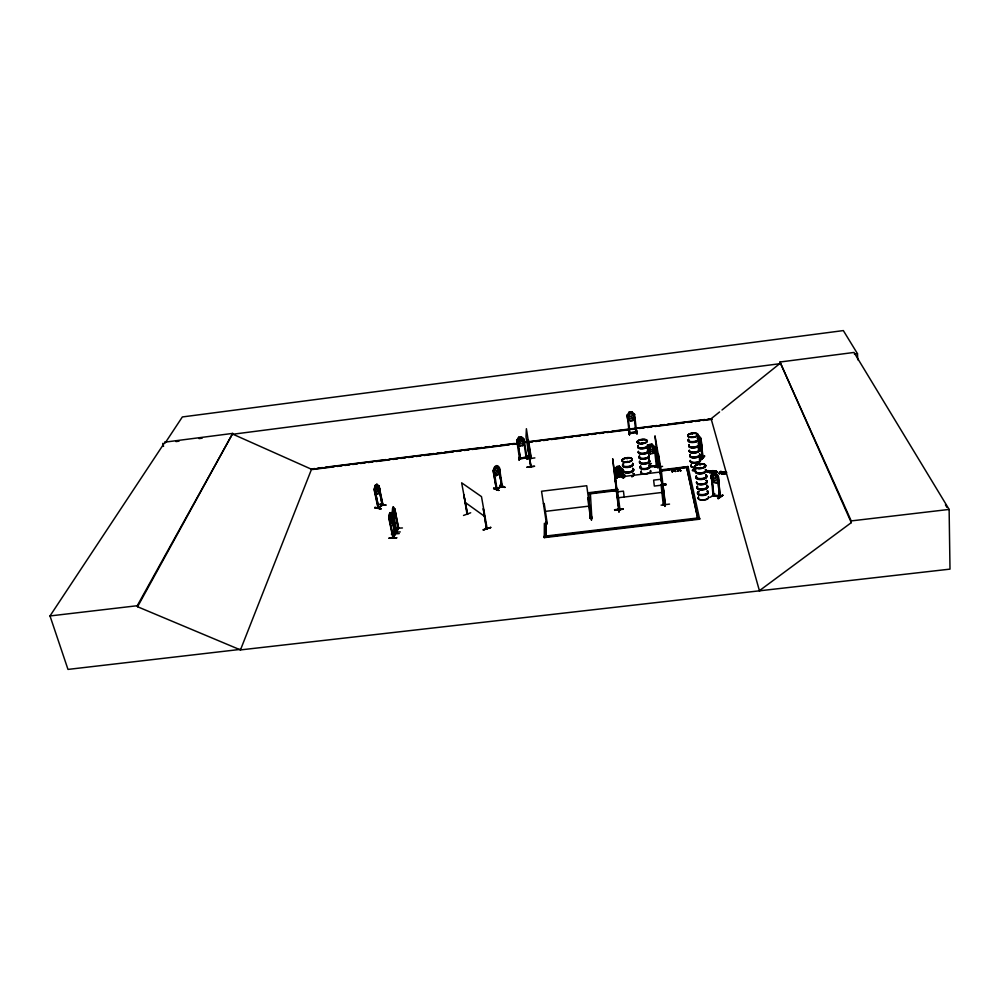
<?xml version="1.0" encoding="UTF-8"?>
<svg xmlns="http://www.w3.org/2000/svg" width="1000" height="1000" viewBox="0 0 1000 1000"><rect width="100%" height="100%" fill="white"/><g stroke="black" fill="none" stroke-linecap="round" stroke-linejoin="round"><path stroke-width="1.5" d="M543.438 503.575L544.2 503.475L547.275 523.688L546.462 523.775L541.55 491.25L586.737 485.737L591.25 518.4L591.038 517.5L590.325 517.975M530.7 466.737L526.013 436.7L526.388 428.713L531.013 458.55L530.85 457.887M531 466.55L528.062 447.95M531.35 458.475L528.4 439.963M545.988 523.125L545.95 536.663L546.087 523.75L544.362 523.325L544.288 537.625L699.638 519.188L699.412 517.788L544.2 536.225L544.3 536.85M527.388 458.837L534.888 457.9M524.55 442.413L522.587 445.675L520.037 446L517.15 443.375M389.4 517.762L393.462 537.487M524.1 439.538L521.2 436.863L518.65 437.225L516.725 440.45M522.587 445.675C525.812 443.15 524.963 438.375 521.2 436.863M388.837 518.275L390.037 512.688L391.325 514.513L389.95 512.587L388.837 518.275L392.912 537.875L395.1 534.05M391.863 521.888C390.6 526.625 392.975 513.038 391.125 514.862M395.225 516.225L394.775 508.787L398.5 528.6M394.475 517.413L395.312 516.225L395.412 511.875M526.85 457.212L519.475 458.137L526.95 457.188M527.013 459.338L527.2 456.213M527.5 456.188L527.438 459.263M520.037 446L517.075 443.375M526.225 457.962L523.413 439.387M518.65 437.188L518.275 442.525L520.2 444.05L521.85 443.837L523.2 441.887L521.175 436.975M502.488 486.575C499.325 486.825 495.95 491.075 496.812 488.4M394.875 511.8L394.288 515.275L392.938 511.938L393.4 506.925M470.688 512.775L463.512 515.45M517.35 440.175L520.4 458.575M519.263 457.225L519.1 460.337L519.225 457.275M528.938 455.45L529.275 447.25M496.975 488.488L496.138 488.725L497.038 489.175L493.913 470.062M374.963 507.425L381.175 508.8L374.975 507.413M375 507.775L381.112 508.775L374.8 507.938M496.213 466.337L495.325 469.538L496.4 471.737L497.55 469.925L496.163 466.312M700.175 468.363L701.188 467.675M700.775 467.55C698.838 467.962 702.837 467.85 700.588 468.05M699.675 464.787L700.325 464.588L699.6 464.275M700.5 468.275L700.5 467.612M699.6 464.363L700.2 464.375M693.65 436.688L692.975 436.9M692.487 433.988L692.613 433.862M665.487 504.55L662.837 484.1L665.788 484.05L661.525 484.6M665.062 504.312L661.5 472.013L658.275 453.65L664.212 504.712L664.112 503.862L663.188 504.1M661.462 484.2L661.85 485.838L662.15 484.775M661.737 484.8L665.8 484.1M616.225 477.537L615.363 469.875L614.412 470.075M713.637 495.838L711.637 475.363L713.9 495.712L712.875 494.95M647.95 447.788L650.1 467.15L649.463 467.262M701.388 448.837L702.2 457.863L700.15 438.35L701.1 445.863M501.637 486.788L499.087 467.575C496.85 462.625 492.325 468.363 494.7 472.287L496.35 473.45L497.675 472.812L498.7 470.4L496.775 465.6L499.325 467.65L499.888 470.613L498.312 474.575L496.25 475.55L493.7 473.512L496.325 475.487M398.725 528.25L394.7 508.787M398.363 528.25L396.188 532.075L396.587 530.988M393.088 537.537L392.9 536.812M493.8 488.137L498.787 490.4L493.837 488.088M498.725 490.363L493.575 488.587L498.787 490.4M642.113 443.575C644.587 442.738 640.588 443.263 642.163 442.887M642.562 443.075L641.888 443.025M642.312 440.2L641.888 440.3M626.675 461.725L627.938 461.875M628.175 461.788L626.8 461.637M630.125 412.438L629.775 416.325L631.525 417.25L632.075 414.725L630.938 412.337L630.112 412.413M627.425 458.413L626.55 458.575L627.288 458.3M627.587 461.35L626.712 462.05M713.938 473.325L713.562 477.362L715.263 478.913L715.825 476.388L713.988 473.288M389.062 538.075L396.962 537.75L388.975 538.288M392.425 532.212L400.262 531.912M378.375 508.263L374.3 489.462L375.275 485.35M378.65 486.175L382.262 505.225L378.375 486.413L379.025 486.15L383.013 504.913L378.05 508.25L374.075 489.425L375.312 485.412L376.912 484.212L379.15 486.087L379.775 489.075L378.8 493.2L377.1 494.338M709.338 472.225L709.625 471.1L707.425 472.013L710.15 470.812L709.837 472.675L711.862 471L709.837 472.675M709.375 472.625L709.663 471.5M709.85 471.938L710.15 470.812M662.225 485.763L661.812 483.875M617.163 469.575L616.512 475.15L618.538 476.788L620.325 476.562L621.85 474.5L619.837 469.237L617.112 469.5L614.788 472.987L617.938 476.025L620.7 475.675L623.025 472.188L619.875 469.15L617.112 469.5M546.312 521.425L545.975 525.65L546.35 521.388M396.188 532.075L392.425 512.212L394.562 517.513L395.312 516.225M649.325 444.6L648.688 450.2L650.65 451.8L652.387 451.575L653.913 449.525L652.025 444.25L649.325 444.6L647.8 446.912M714 471.2C715.55 470.863 710.013 475.262 712.45 478.137L714.237 480.363L715.837 480.662L717.237 479.025L715.6 473.075L718.35 476.775L720.15 497.125M699.038 440.775L698.4 440.575M629.038 432.062L629.438 434.65M616.312 487.938L616.55 490.275M618.5 508.25L618.925 511.975M619.288 511.538L618.888 507.8L618.962 511.912M618.987 509.55L616.337 489.162M494.775 466.5L493.188 470.475L496.463 489.475L493.1 470.4L493.85 470.238M240.8 649.35L67.987 669.412L50 615.95L164.95 442.137L232.738 433.4L137.262 605.725L137.562 606.737L240.463 649.912L311.65 468.938L314.738 468.55M707.425 472.013L708 470.575L708.05 472.137L710.188 471.213M707.475 472.413L708 470.575M240.463 649.912L950 569.125L949.125 509.425L854.013 352.45L779.975 362.013L851.3 522.638L759.412 590.688M382.238 505.213L382.95 504.913M382.1 504.538L382.488 504.525M708.05 472.137L708.512 470.625M137.562 606.737L232.738 433.4M399.263 533.6L391.35 534.075M402.438 527.962L394.675 528.3M392.425 512.212L396.488 532.062L398.65 528.263M398.375 527.875L398.162 528.663L393.325 507.038M394.762 533.938L393.312 536.962M396.362 531.15L398.062 528.162M392.75 537.212L395.037 533.925M398.338 528.15L396.388 531.35M652.513 448.75L651.75 450.05L649.9 449.075L650.288 445L651.162 444.888L652.35 447.4M392.713 511.95L396.737 531.638M394.55 509.212L393.312 506.938M389.875 513.513L390.712 519.188L389.787 513.525M393.237 507.85L394.075 513.475L393.162 507.85M392.675 508.263L393.413 507.025M698.238 443.963L698.8 441.512L697.7 438.85M698.525 447.725L698.9 445.2M630.275 420.85L632.8 420.5L634.963 417.3L632.8 420.525L630.275 420.85L627.425 418.225L627.062 415.3L629.212 412.062L631.75 411.737L634.6 414.35L633.775 414.25L635.938 432.788L636.675 431.925M614.412 470.112L616.737 466.6L619.513 466.262L622.638 469.1M623.038 472.225L620.65 475.6L617.938 476.025M621.775 477.35L623.3 475.087M647.862 446.962L649.375 444.675L652 444.375M621.838 477.413L623.4 475.112M655.4 450.087C654.475 454.188 649.375 455.337 647.375 451.087M655.387 450.05L653.088 453.488L652.038 444.288L655.05 447.025L654.212 447L656.425 466.388L657.225 466.262L654.963 447.025M700.1 464.525L700.025 464.237M692.175 433.888L692.25 433.512M699.175 444.513L701.312 441.688L698.475 438.525M699.4 447.525L701.5 444.762M701.888 448.525L699.712 451.362M711.287 478.65C718.512 487.525 709.338 478.562 710.987 475.412C717.987 470.087 709.338 475 714.125 471.65L714.463 470.85M718.575 479.975L716.462 482.825L713.988 482.362L716.513 482.788M642.113 443.2L642.738 443.175M641.988 443.275L642.613 442.938M627.375 458.512L627.087 458.263M395.238 534.388L391.475 517.888M716.688 472.575L714.1 473.15L715.888 470.85L715.775 472L717.412 471.8L715.95 473.35L716.85 471.863L715.588 472.188M698.512 442.525L699.912 440.863L698.275 435.3L701.012 438.612L702.987 457.788L699.362 457.425M698.812 445.588L700.212 443.925L699.987 441.625L697.425 435.737M699.1 449.35L700.487 447.7C693.938 432.212 708.1 454.787 698.787 442.275M713.275 472.075L713.875 472.475M501.625 486.05L502.375 485.863L501.763 486.15M726.562 472.212C727.412 472.2 720.55 471.775 725.7 473.688C722.175 474.938 722.725 473.3 724.737 473.088M721.762 474L723.462 471.775L721.587 473.162L721.762 474L720.863 471.763L719.4 473.738L718.863 473.275L720.612 471.463L721.363 471.538L721.625 473.562M723.462 471.775L721.162 473.938M722.475 473.963L722.775 473.25M718.9 473.688L720.612 471.463M719.4 473.738L720.863 471.763M374.738 489.15L378.762 507.962L374.75 488.9M382.163 504.5L382.788 504.275M715.95 473.35L717.45 472.2L715.775 472M382.362 504.775L377.863 507.6L378.387 507.225M714.1 473.15L716.388 470.913M660.438 472L615.1 477.55L619.188 510.125L619.925 509.862M713.962 470.8L713.625 471.587L712.5 470.812L713.4 471.375L712.575 472.488L715.6 473.075L718.413 476.662L720.225 497.1L713.025 495.7M712.738 470.575L712.862 471.512L711.038 472.812L712.312 471.05L713.587 471.188M711.038 472.812L712.312 471.05M711.538 472.863L712.812 471.1M713.4 471.375L713.3 470.637M396.55 532.013L396.637 531.138M657.125 465.575L649.388 466.55M591.213 517.675L590.475 517.762M695.487 470.513C690.413 471.688 694.05 469.55 695.45 468.663M692.438 470.625L692.725 469.925M702.625 457.238L699.2 457.038M701.388 459.462L704.587 455.863M701.688 459.5L704.663 456.188M702.087 457.15L702.837 457.088M617.125 489.712L616.875 488.837L617.6 488.938M702.712 457.912L701.038 438.525L698.238 435.337M635.938 432L629.3 432.812L629.312 433.612L627.163 415.213L627.837 415.138L627.062 415.3M677.425 471.25L678.587 470.2L677.062 469.075L678.55 469.8L677.425 471.25L680.362 468.675L679.25 470.1L680.775 470.838L679.212 469.7M674.587 469.787L672.2 471.887L675.15 469.312L674.038 470.737L675.55 471.475L674 470.337M677.375 470.838L678.9 469.938M679.25 470.1L680.4 469.075M672.163 471.475L673.337 470.438L671.862 469.712L673.375 470.838L672.2 471.887M674.038 470.737L675.2 469.712M487 528L486.35 527.987M486.488 528.575L483.263 508.587L486.438 528.5M708.025 419.125L711.112 418.738L719.587 411.938M722 410L780.075 363.387M695.45 470.112L692.4 470.225M719.575 496.1C704.163 495.163 723.3 494.562 719.412 496.95M719.45 496.987L717.75 476.538L718.413 476.662M718.088 498.4C718.625 496.238 723.85 495.35 722.475 494.862M722.55 495.188L718.15 498.75L722.875 495.3M722.613 495.25L718.05 498.387M467.05 514.288L467.312 513.825M467.438 514.175L461.65 482.825L481.488 496.625L487.15 528.663M710.387 497.275L714.862 493.75M713.112 472.75L715.55 473.113L713.462 472.887M711.75 475.588L710.987 475.412M711.087 475.462L711.9 475.462M701.35 468.225L700.788 467.725M379.9 504.275L386.175 505.125L380.075 504.15M377.925 507.525L378.263 507.287M663.45 504.837L663.925 503.862M378.375 486.413L379.15 486.087M375.913 485.438C377.488 484.4 378.088 489.05 377.5 490.112L376.225 489.675L375.85 485.425M590.575 518.5L587.688 498.212L588.45 498.125L587.7 498.338M649.362 466.388L657.125 465.45M650 466.337L650.163 467.025M546.438 523.625C548.775 524.087 545.413 522.125 547.288 523.125M694.912 470.5L692.775 470.337M711.9 471.4L709.887 472.35L711.862 471M649.038 465.062L651.438 463.512M636.587 432.05L629.263 432.962M629.475 433.612L636.763 432.688L634.5 414.288M627.712 415.037L630.112 433.4M526.962 457.088L527.038 457.875L519.738 458.65M708.012 471.737L709.737 470.763M618.538 508.537L619.3 510.125M501.562 486.312L496.85 488.587L501.725 486.388M504.85 487.463L499.888 485.175L504.787 487.075M500.25 485.375L504.9 487.375M496.3 475.575L498.263 474.513M498.688 467.675L501.85 486.875L501.737 486.188M501.962 486.825L498.537 467.837L499.263 467.638M483.3 529.8L490.85 527.487L483.263 529.738M483.338 530.075L490.675 527.337M394.95 533.35L395.138 534.438L391.05 514.538M467.038 514.325L463.812 494.762L467.663 514.4M713.025 494.825L713.838 494.963M695.163 452.512L694.25 452.675M644.65 458.75L644.112 458.85M713.213 495.562L720.337 496.938M656.4 465.5L656.45 466.362M636.587 432.575L636.575 431.925M382.738 504.875L378.812 486.112M696.562 481.812A5.362 2.288 -5.5 0 0 702.362 484.012L702.475 484.113M516.6 440.475L524.175 439.5M175.963 441.575L179.037 441.175M199.062 438.6L202.138 438.2M780.2 363.675L232.95 434.225L311.512 469.263L517.562 443.375M854.388 354.113L857.487 353.713L857.75 359.787M647.15 448.013L647.712 447.738M633.8 414.513L634.513 414.387M317.838 468.162L322.488 467.575M325.575 467.188L385.962 459.6M389.062 459.212L433.963 453.562M437.062 453.175L441.7 452.587M444.8 452.2L481.962 447.537M485.062 447.15L489.7 446.562M492.8 446.175L497.45 445.588M500.538 445.2L514.475 443.45M523.763 442.275L608.925 431.575M612.025 431.188L656.925 425.55M660.025 425.163L664.663 424.575M667.763 424.188L704.925 419.513M523.75 442.6L711.2 419.05M312.312 469.538L334.025 466.812M337.125 466.425L341.775 465.838M344.875 465.45L349.525 464.862M352.625 464.475L357.275 463.888M360.375 463.5L365.025 462.912M368.125 462.525L372.775 461.938M375.875 461.55L389.825 459.8M392.925 459.412L397.575 458.825M400.675 458.438L405.325 457.85M408.438 457.463L413.088 456.875M416.188 456.488L420.838 455.9M423.938 455.513L453.387 451.812M456.488 451.425L461.138 450.838M464.237 450.45L468.888 449.875M471.987 449.475L509.2 444.8M512.3 444.412L516.95 443.837M527.8 442.475L532.45 441.887M535.55 441.5L540.2 440.913M543.3 440.525L547.95 439.938M551.05 439.55L565 437.8M568.1 437.413L572.75 436.825M575.85 436.438L580.5 435.85M583.6 435.462L588.25 434.875M591.35 434.487L596.013 433.9M599.113 433.512L603.763 432.925M606.862 432.537L628.562 429.812M631.663 429.425L636.312 428.837M639.412 428.45L644.062 427.863M647.163 427.475L651.812 426.887M654.912 426.5L684.362 422.8M687.475 422.413L692.125 421.825M695.225 421.438L699.875 420.85M702.975 420.462L712.275 419.3M629.5 435.025L629.05 431.737L629.45 434.65M656.587 447.638L658.55 467.275L654.975 435.85L658.012 453.125L661.125 481M657.013 464.513L657.562 467.725M659.912 465.737L660.738 473.05M649.362 467.125L657.062 466.3L657.013 465.45M654.638 467.3L662.588 466.388M618.175 489.787L612.75 490.438L617.05 490.375M663.275 504.837L661.062 484.5L661.85 484.6M661.775 485.087L666.038 484.525L661.912 485.812M661.862 485.337L666.062 484.837M619.513 466.3L616.737 466.637L615.85 469.963L616.138 472.3L618.175 473.938L619.963 473.725L621.5 471.65L619.487 466.388M621.788 469.075L622.525 468.988L621.725 468.963L622.938 478.25M618.987 469.762L618.088 469.862L617.562 472.638L618.763 475.125L620.413 473.688L618.987 469.8M671.8 469.15L661.425 470.425L688.213 467.188L661.538 471.062L661.35 469.825L688.062 466.55L699.638 519.188M674.775 468.787L688.062 466.55M671.9 470.112L675.5 471.075M677.1 469.475L680.725 470.438M673.725 470.975L675.55 471.475M678.938 470.337L680.775 470.838M661.2 479.212L653.637 480.125L654.325 486.062L661.862 485.15M614.587 509.787L622.962 508.75M623.025 509.3L614.575 509.725M663.337 504.7L664.075 504.588M661.1 505.163L669.525 504.1M590.475 518.362L591.325 518.25L590.1 517.638L591.825 518.075L590.188 518.263L588.7 492.713L615.725 489.425L615.875 490.712L588.825 494L588.7 492.713M588.737 493.387L615.8 490.037M617.575 491.838L623.438 491.138L624.175 497.013M617.7 497.812L662.725 492.362M544.65 511.463L589.55 506.062M699.575 518.55L544.188 536.987L544.288 537.625M779.975 362.013L851.213 520.913L949.125 509.425M50 615.95L137.262 605.725M700.788 467.837L700.138 467.925M619.825 509.137L620.112 510.012M615.2 469.762L614.513 469.963L617.062 490.725M392.562 508.2L392.225 512.562M389.95 512.688L391.525 517.475L390.938 521L390.05 519.987L389.275 513.875M391.125 523.15L389.725 521.413L391.213 523.237M486.788 528.787L486.575 527.688M620.013 509.888L617.438 489.8L612.8 490.763M546.55 523.75L546.5 522.837M642.562 442.95L643.238 443.162M695.487 469.062L693.637 469.438L694.412 470.087M700.188 438.6L701.038 438.525M697.138 440.825L698.637 439.787L698.5 438.438M699.25 457.537L702.8 457.912M720.65 471.863L721.363 471.538M726.237 472.488C721.213 471.125 727.25 475.538 722.438 473.55M714.125 471.65L715.013 471.337M713.938 471.838L714.825 471.538M722.775 473.663C727.775 474.8 722.262 471.262 726.6 472.612M376.85 484.2L378.775 488.95L377.05 492.212L375.613 491.175L375.2 485.337M379.775 489.075L378.725 493.188L377.163 494.35L374.975 492.425M695.575 468.913L694.125 469.162L695.55 469.812M695.612 469.312L694.463 469.8M718.263 476.788L717.55 476.425L719.538 496.987M658.438 466.538L658.512 467.238M618.638 509.588L612.675 458.738L616.775 490.725M591.2 516.05L591.462 520.212L591.65 516.362M657.3 464.475L657.938 467.738M636.525 430.8L636.975 434.087L636.95 431.1M636.613 431.112L636.962 433.713M724.875 473.212L724.188 472.887L726.275 472.9M713.05 495.75L711.25 475.337M499.387 467.6L502.413 486.625M678.863 469.562L677.75 469.4M673.65 470.2L672.537 470.037M465.188 502.413L484.975 516.65M615.262 476.075L617.312 477.9M615.188 476.112L617.263 477.925M619.85 469.275L623 471.95M647.463 451.05L650.425 453.75M857.487 353.713L843.337 330.588L182.35 416.95L165.175 442.962L164.95 442.137M945.425 504.812L946.912 507.35M378.75 507.938L378.6 507.25M711.112 418.738L759.562 591.213M162.725 443.387L163.562 446.362M391.35 514.45L395.438 534.025L393.162 537.9L389.05 517.925M664.275 502.713L665.013 506.45L663.812 502.4M660.512 473.537L663.787 492.388M657.163 455.262L660.25 473M517.413 440.25L520.413 458.7M519.637 457.975L519.738 458.812L526.975 457.887L524.1 439.4M516.737 440.337L519.575 458.8M528.062 448.088L530.962 466.712M590.4 493.8L591.825 518.075M622.525 468.988L623.663 478.15M649.338 444.637L650.387 453.837M661.4 478.9L661.787 482.137M661.35 469.825L661.538 471.062M616.812 488.65L617.075 490.975M615.212 478.512L617.1 497.438M615.725 489.425L615.875 490.712M851.213 520.913L851.3 522.638M706.363 476.05A5.362 2.263 -5.5 0 1 701.213 479.55A5.362 2.263 -5.5 0 1 696.525 476.7M705.738 475.225A5.438 2.3 -5.5 0 1 705.225 478.237A5.438 2.3 -5.5 0 1 698.3 479.075A5.438 2.3 -5.5 0 1 696.425 476.362M706.175 480.325A5.362 2.288 -5.5 0 1 703.075 484.15A5.362 2.288 -5.5 0 1 696.587 482.05M706.812 480.562A5.362 2.288 -5.5 0 1 702.362 484.012M705.188 469.6A5.438 2.288 -5.6 0 1 702.025 473.425A5.438 2.288 -5.6 0 1 695.45 471.337M705.612 474.637A5.362 2.263 -5.5 0 1 705.113 477.6A5.362 2.263 -5.5 0 1 698.275 478.425A5.362 2.263 -5.5 0 1 696.425 475.763M705.825 470.412A5.362 2.25 -5.5 0 1 701.35 473.825A5.362 2.25 -5.5 0 1 695.55 471.675M705.713 474.938A5.438 2.3 -5.5 0 1 705.2 477.938A5.438 2.3 -5.5 0 1 698.263 478.787A5.438 2.3 -5.5 0 1 696.4 476.075M705.837 469.787A5.45 2.275 -5.6 0 1 701.3 473.237A5.45 2.275 -5.6 0 1 695.413 471.05M705.725 469.475A5.375 2.25 -5.6 0 1 701.263 472.875A5.375 2.25 -5.6 0 1 695.45 470.725M707.25 491.512A5.325 2.312 -5.4 0 1 706.425 494.688A5.325 2.312 -5.4 0 1 699.25 495.138A5.325 2.312 -5.4 0 1 698.85 492.038M707.288 491.163A5.4 2.338 -5.4 0 1 706.45 494.387A5.4 2.338 -5.4 0 1 699.163 494.85A5.4 2.338 -5.4 0 1 698.763 491.7M708.375 496.637A5.325 2.325 -5.3 0 1 703.263 500.2A5.325 2.325 -5.3 0 1 698.575 497.25M708.65 496.9A5.312 2.312 -5.3 0 1 702.537 499.9A5.312 2.312 -5.3 0 1 698.562 496.938M706.2 480.8A5.337 2.275 -5.5 0 1 703.112 484.6A5.337 2.275 -5.5 0 1 696.65 482.512M706.2 480.513A5.362 2.288 -5.5 0 1 703.088 484.338A5.362 2.288 -5.5 0 1 696.6 482.225M707.412 486.075A5.412 2.325 -5.4 0 1 702.212 489.65A5.412 2.325 -5.4 0 1 697.463 486.712M707.825 491.062A5.325 2.312 -5.4 0 1 702.7 494.6A5.325 2.312 -5.4 0 1 698.025 491.675M707.375 486.413A5.337 2.3 -5.4 0 1 702.25 489.938A5.337 2.3 -5.4 0 1 697.562 487.05M707.25 490.875A5.4 2.338 -5.4 0 1 706.413 494.1A5.4 2.338 -5.4 0 1 699.137 494.562A5.4 2.338 -5.4 0 1 698.737 491.413M707.387 485.788A5.412 2.325 -5.4 0 1 702.188 489.363A5.412 2.325 -5.4 0 1 697.438 486.425M706.625 485A5.337 2.288 -5.4 0 1 706.125 488A5.337 2.288 -5.4 0 1 699.312 488.825A5.337 2.288 -5.4 0 1 697.463 486.112M698.625 444.738A5.088 2.05 -5.8 0 1 693.7 447.938A5.088 2.05 -5.8 0 1 689.287 445.4M698.662 444.412A5.162 2.075 -5.8 0 1 693.675 447.65A5.162 2.075 -5.8 0 1 689.188 445.087M698.45 448.812A5.075 2.062 -5.8 0 1 695.475 452.287A5.075 2.062 -5.8 0 1 689.35 450.438M698.413 448.525A5.062 2.05 -5.8 0 1 695.438 451.987A5.062 2.05 -5.8 0 1 689.338 450.15M698.475 449.062A5.088 2.062 -5.8 0 1 695.5 452.537A5.088 2.062 -5.8 0 1 689.375 450.688M697.5 438.587A5.162 2.062 -5.9 0 1 696.975 441.287A5.162 2.062 -5.9 0 1 690.387 442.1A5.162 2.062 -5.9 0 1 688.637 439.688M698.538 443.837A5.088 2.037 -5.8 0 1 693.612 447.025A5.088 2.037 -5.8 0 1 689.2 444.5M697.475 438.925A5.1 2.025 -5.9 0 1 694.475 442.35A5.1 2.025 -5.9 0 1 688.35 440.55M698.637 444.137A5.162 2.075 -5.8 0 1 693.637 447.375A5.162 2.075 -5.8 0 1 689.163 444.812M697.475 438.312A5.162 2.062 -5.9 0 1 696.95 441A5.162 2.062 -5.9 0 1 690.362 441.825A5.162 2.062 -5.9 0 1 688.612 439.412M697.375 438.013A5.1 2.025 -5.9 0 1 696.875 440.675A5.1 2.025 -5.9 0 1 690.375 441.475A5.1 2.025 -5.9 0 1 688.65 439.1M699.513 459.613A5.062 2.087 -5.7 0 1 696.55 463.125A5.062 2.087 -5.7 0 1 690.45 461.238M699.538 459.288A5.125 2.112 -5.7 0 1 696.538 462.837A5.125 2.112 -5.7 0 1 690.35 460.925M695.037 467.775A5.025 2.087 -5.7 0 1 691.312 465.138M695.013 467.475A5.025 2.087 -5.7 0 1 691.3 464.837M700.512 464.212A5.025 2.087 -5.7 0 1 700.812 464.725M695.013 467.612A5.062 2.1 -5.7 0 1 691.275 464.963M699.638 454.363A5.138 2.1 -5.8 0 1 694.675 457.638A5.138 2.1 -5.8 0 1 690.2 455.025M699.425 458.713A5.062 2.087 -5.7 0 1 696.462 462.225A5.062 2.087 -5.7 0 1 690.362 460.337M699.613 454.688A5.062 2.075 -5.8 0 1 694.7 457.912A5.062 2.075 -5.8 0 1 690.3 455.337M699.513 459.012A5.125 2.112 -5.7 0 1 696.513 462.562A5.125 2.112 -5.7 0 1 690.325 460.65M699.613 454.087A5.138 2.1 -5.8 0 1 694.65 457.362A5.138 2.1 -5.8 0 1 690.175 454.75M699.513 453.8A5.075 2.075 -5.8 0 1 694.613 457.013A5.075 2.075 -5.8 0 1 690.212 454.438M647.625 450.562A5.038 2.037 -6.8 0 1 644.4 454.038A5.038 2.037 -6.8 0 1 638.538 452.188M647.638 450.238A5.112 2.062 -6.8 0 1 644.388 453.75A5.112 2.062 -6.8 0 1 638.438 451.875M648.725 455.475A5.05 2.05 -6.7 0 1 643.625 458.7A5.05 2.05 -6.7 0 1 639.487 456.125M648.675 455.175A5.025 2.05 -6.7 0 1 643.6 458.387A5.025 2.05 -6.7 0 1 639.475 455.825M647.6 445.288A5.125 2.05 -6.8 0 1 642.425 448.525A5.125 2.05 -6.8 0 1 638.225 445.962M647.513 449.675A5.05 2.037 -6.8 0 1 644.3 453.137A5.05 2.037 -6.8 0 1 638.438 451.287M647.575 445.613A5.05 2.025 -6.8 0 1 642.463 448.812A5.05 2.025 -6.8 0 1 638.325 446.275M647.613 449.963A5.112 2.062 -6.8 0 1 644.35 453.475A5.112 2.062 -6.8 0 1 638.4 451.6M647.575 445.012A5.125 2.05 -6.8 0 1 642.387 448.25A5.125 2.05 -6.8 0 1 638.2 445.675M647.475 444.712A5.05 2.025 -6.8 0 1 642.362 447.9A5.05 2.025 -6.8 0 1 638.225 445.375M649.388 465.775A5.012 2.075 -6.7 0 1 646.2 469.3A5.012 2.075 -6.7 0 1 640.35 467.388M649.412 465.438A5.088 2.112 -6.7 0 1 648.688 468.225A5.088 2.112 -6.7 0 1 642.188 469.025A5.088 2.112 -6.7 0 1 640.675 466.512M650.487 470.65A5.025 2.1 -6.6 0 1 645.425 473.913A5.025 2.1 -6.6 0 1 641.3 471.262M648.75 455.7A5.05 2.062 -6.7 0 1 643.65 458.925A5.05 2.062 -6.7 0 1 639.525 456.35M650.462 470.475A5.025 2.1 -6.6 0 1 645.4 473.738A5.025 2.1 -6.6 0 1 641.275 471.087M648.763 455.975A5.025 2.05 -6.7 0 1 643.688 459.188A5.025 2.05 -6.7 0 1 639.562 456.613M648.787 460.125A5.1 2.1 -6.7 0 1 645.55 463.675A5.1 2.1 -6.7 0 1 639.612 461.763M649.287 464.888A5.025 2.075 -6.7 0 1 648.575 467.625A5.025 2.075 -6.7 0 1 642.163 468.413A5.025 2.075 -6.7 0 1 640.662 465.938M648.763 460.45A5.025 2.062 -6.7 0 1 648.062 463.188A5.025 2.062 -6.7 0 1 641.637 463.975A5.025 2.062 -6.7 0 1 640.138 461.525M649.375 465.175A5.088 2.112 -6.7 0 1 648.662 467.95A5.088 2.112 -6.7 0 1 642.163 468.75A5.088 2.112 -6.7 0 1 640.638 466.238M648.763 459.85A5.1 2.087 -6.7 0 1 645.512 463.4A5.1 2.087 -6.7 0 1 639.575 461.488M648.662 459.562A5.025 2.062 -6.7 0 1 645.462 463.062A5.025 2.062 -6.7 0 1 639.612 461.175M632.8 469.162A5.175 2.15 -7 0 1 629.425 472.812A5.175 2.15 -7 0 1 623.475 470.825M632.825 468.812A5.238 2.175 -7 0 1 629.4 472.525A5.238 2.175 -7 0 1 623.362 470.513M633.35 473.55A5.175 2.163 -7 0 1 633.625 475.7A5.15 2.163 -7 0 0 633.312 473.425M632.863 476.25A5.175 2.163 -7 0 1 631.838 476.725M624.475 474.637A5.175 2.163 -7 0 0 624.712 476.788A5.15 2.163 -7 0 1 624.475 474.513M632.837 476.112A5.15 2.163 -7 0 1 631.812 476.587M632.75 463.787A5.25 2.163 -7 0 1 627.362 467.188A5.25 2.163 -7 0 1 623.138 464.45M632.688 468.237A5.175 2.15 -7 0 1 629.312 471.887A5.175 2.15 -7 0 1 623.362 469.913M632.712 464.125A5.175 2.138 -7 0 1 627.413 467.475A5.175 2.138 -7 0 1 623.25 464.775M632.788 468.537A5.238 2.175 -7 0 1 629.362 472.238A5.238 2.175 -7 0 1 623.337 470.225M632.712 463.512A5.25 2.163 -7 0 1 630.2 466.362A5.25 2.163 -7 0 1 623.625 466.45A5.25 2.163 -7 0 1 623.888 463.625M632.6 463.2A5.188 2.138 -7 0 1 627.3 466.55A5.188 2.138 -7 0 1 623.138 463.85M624.775 477A5.138 2.15 -7 0 1 624.525 474.862M633.35 473.775A5.138 2.15 -7 0 1 634.062 475.337M527.025 467.175L534.637 466.25L527.025 467.238M520.4 437.425L521.838 441.138L520.35 442.488L519.163 440.175L519.575 437.537L520.4 437.463M616.737 471.725L618.488 473.913L617.288 476.525L618.987 474.3L621.213 476.05L619.425 473.787L620.55 471.262L618.913 473.375L616.737 471.725M617.725 467.013L617.375 471.163L619.288 472.163L619.875 469.462L618.625 466.9L617.725 467.013M629.263 412.163L628.65 417.388L630.5 418.913L632.137 418.7L633.55 416.763L633.288 414.575L631.75 411.737L629.263 412.163M622.987 509.025L614.65 510.337L623 509.113M706.162 470.375L705.588 470.712L706.162 470.375M697.712 517.987L686.65 467.388L697.775 518.638L697.712 517.987M696.888 467.938A5.362 2.225 -5.6 0 0 705.537 465.85A5.362 2.225 -5.6 0 0 698.363 463.988A5.362 2.225 -5.6 0 0 696.888 467.938M696.938 468.425A5.362 2.237 -5.6 0 0 705.588 466.337A5.362 2.237 -5.6 0 0 698.413 464.475A5.362 2.237 -5.6 0 0 696.938 468.425M696.9 468.137A5.387 2.237 -5.6 0 0 705.588 466.05A5.387 2.237 -5.6 0 0 698.375 464.175A5.387 2.237 -5.6 0 0 696.9 468.137A5.387 2.237 -5.6 0 0 705.588 466.062A5.387 2.237 -5.6 0 0 698.375 464.188A5.387 2.237 -5.6 0 0 696.9 468.15M689.562 436.863A5.112 2.025 -5.9 0 0 697.825 434.913A5.112 2.025 -5.9 0 0 691.012 433.275A5.112 2.025 -5.9 0 0 689.562 436.863M689.625 437.312A5.088 2.013 -5.9 0 0 697.85 435.363A5.088 2.013 -5.9 0 0 691.062 433.725A5.088 2.013 -5.9 0 0 689.625 437.312M689.587 437.05A5.112 2.025 -5.9 0 0 697.837 435.087A5.112 2.025 -5.9 0 0 691.025 433.45A5.112 2.025 -5.9 0 0 689.587 437.05M695.512 452.788A5.062 2.05 -5.8 0 0 698.487 449.325A5.05 2.05 -5.8 0 1 695.512 452.775A5.062 2.05 -5.8 0 1 689.412 450.95A5.05 2.05 -5.8 0 0 695.512 452.775M638.85 443.188A5.075 2.013 -6.8 0 0 647.125 441.225A5.075 2.013 -6.8 0 0 640.575 439.575A5.075 2.013 -6.8 0 0 638.85 443.188M638.913 443.625A5.05 2.013 -6.8 0 0 647.15 441.675A5.05 2.013 -6.8 0 0 640.625 440.025A5.05 2.013 -6.8 0 0 638.913 443.625M638.875 443.363A5.075 2.013 -6.8 0 0 647.15 441.413A5.075 2.013 -6.8 0 0 640.588 439.75A5.075 2.013 -6.8 0 0 638.875 443.363M623.688 461.712A5.2 2.125 -7 0 0 632.2 459.688A5.2 2.125 -7 0 0 625.538 457.9A5.2 2.125 -7 0 0 623.688 461.712M623.763 462.163A5.175 2.112 -7 0 0 632.238 460.15A5.175 2.112 -7 0 0 625.6 458.363A5.175 2.112 -7 0 0 623.763 462.163M623.713 461.9A5.2 2.125 -7 0 0 632.212 459.875A5.2 2.125 -7 0 0 625.562 458.088A5.2 2.125 -7 0 0 623.713 461.9M624.587 475.325A5.125 2.15 -7 0 0 624.275 477A5.138 2.163 -7 0 1 624.587 475.325M634.212 475.225A5.125 2.15 -7 0 0 633.387 474.237A5.138 2.163 -7 0 1 634.225 475.238"/></g></svg>
